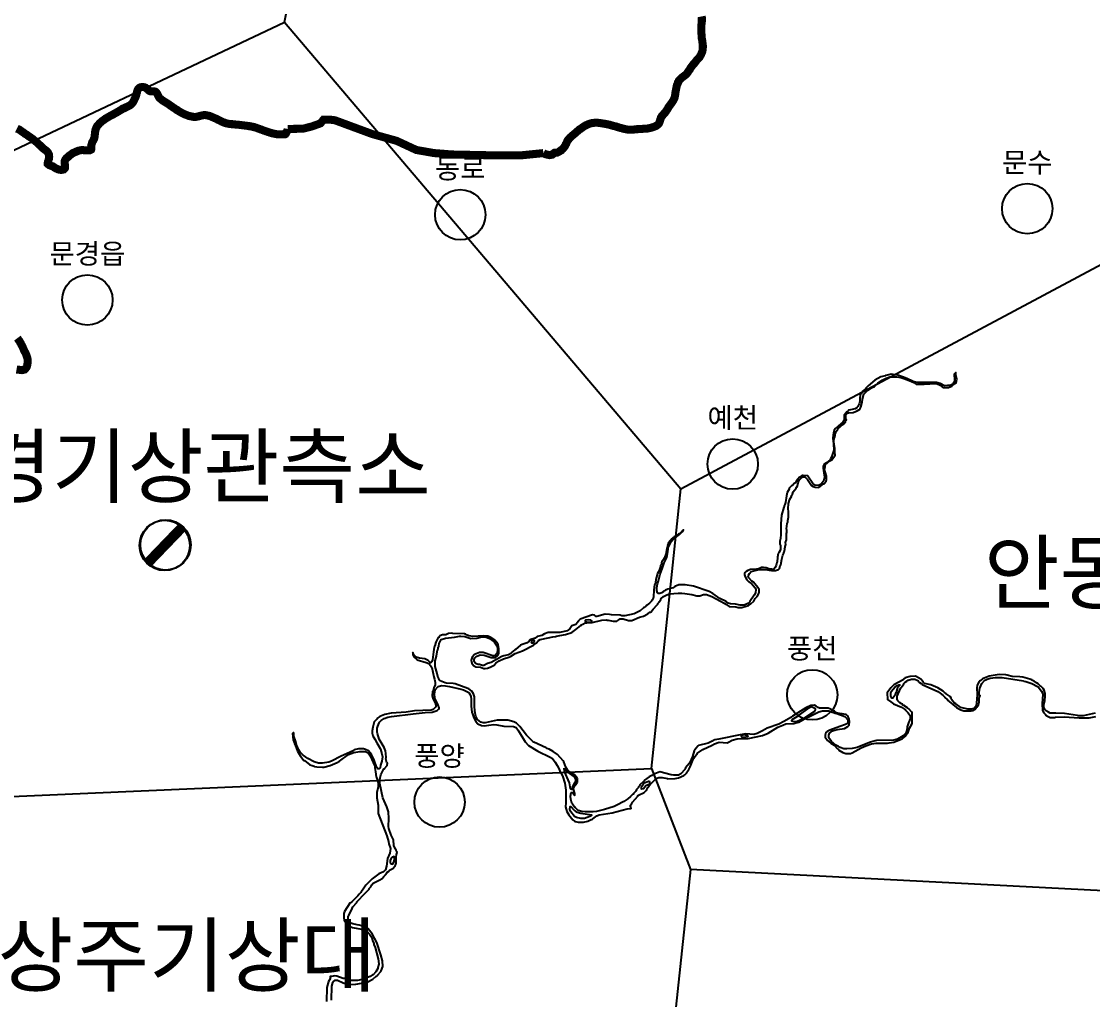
# Model space of a CAD drawing. Header units: millimetres. Extents: x -19392 to 580976, y -49129 to 736091.
# Drawn here: x 295322 to 348529, y 325689 to 374284 of the extents above; entities that cross this region are included whole.
import ezdxf
from ezdxf.enums import TextEntityAlignment as Align

# ---------------------------------------------------------------- set-up
doc = ezdxf.new("R2010")
doc.units = ezdxf.units.MM
for name, color, linetype in [('2411', 7, 'Continuous'), ('AWS', 4, 'Continuous'), ('AWS명', 2, 'Continuous'), ('EL', 2, 'Continuous'), ('MAIN-RIVER', 5, 'Continuous'), ('Point', 1, 'Continuous'), ('관측소명', 3, 'Continuous'), ('기상청', 1, 'Continuous'), ('티센', 6, 'Continuous')]:
    doc.layers.add(name, color=color, linetype=linetype)
doc.styles.get("Standard").update_dxf_attribs({"font": ''})
doc.styles.get('Standard').set_extended_font_data('Gulim')

# ---------------------------------------------------------------- blocks, each defined once
blk = doc.blocks.new('관측소(기상청)')
at = {"layer": '기상청', "const_width": 500}
blk.add_lwpolyline([(821, 874), (-914, -926)], dxfattribs=at)
at = {"layer": '기상청'}
blk.add_circle((-46, -26), 1250, dxfattribs=at)

msp = doc.modelspace()

# ---------------------------------------------------------------- linework, layer by layer
at = {"layer": '2411', "const_width": 400}
for points in [[(329110, 374530), (329120, 374480), (329120, 374430), (329120, 374380), (329120, 374330), (329120, 374280), (329110, 374230), (329110, 374180), (329100, 374130), (329100, 374080), (329100, 374060), (329100, 374010), (329100, 373960), (329100, 373910), (329100, 373860), (329100, 373810), (329100, 373760), (329100, 373710), (329100, 373660), (329110, 373610), (329110, 373560), (329110, 373510), (329110, 373460), (329120, 373430), (329130, 373390), (329140, 373340), (329140, 373290), (329140, 373290), (329150, 373240), (329160, 373190), (329160, 373140), (329170, 373090), (329170, 373040), (329170, 372990), (329160, 372930), (329160, 372880), (329150, 372830), (329140, 372780), (329120, 372740), (329100, 372690), (329080, 372640), (329060, 372600), (329030, 372550), (329010, 372510), (328970, 372470), (328940, 372440), (328910, 372400), (328870, 372360), (328860, 372350), (328830, 372310), (328800, 372270), (328770, 372230), (328740, 372190), (328700, 372160), (328670, 372120), (328640, 372080), (328610, 372040), (328580, 372000), (328550, 371960), (328530, 371910), (328500, 371870), (328470, 371830), (328440, 371790), (328420, 371750), (328420, 371750), (328390, 371710), (328360, 371670), (328340, 371650), (328300, 371620), (328260, 371590), (328220, 371560), (328180, 371530), (328140, 371500), (328100, 371460), (328060, 371430), (328030, 371400), (328000, 371360), (327980, 371340), (327960, 371290), (327930, 371250), (327920, 371200), (327900, 371160), (327880, 371110), (327870, 371060), (327860, 371010), (327850, 370960), (327840, 370910), (327830, 370860), (327820, 370810), (327810, 370760), (327810, 370710), (327800, 370660), (327790, 370610), (327780, 370560), (327770, 370520), (327760, 370470), (327740, 370430), (327720, 370390), (327700, 370350), (327670, 370310), (327640, 370260), (327640, 370260), (327610, 370220), (327580, 370180), (327550, 370140), (327520, 370100), (327490, 370060), (327460, 370020), (327440, 369970), (327410, 369930), (327390, 369890), (327360, 369850), (327330, 369800), (327300, 369760), (327270, 369730), (327230, 369690), (327200, 369650), (327170, 369610), (327130, 369580), (327120, 369550), (327090, 369510), (327080, 369470), (327060, 369420), (327050, 369370), (327030, 369320), (327020, 369280), (327000, 369230), (326970, 369190), (326960, 369180), (326930, 369150), (326890, 369120), (326850, 369090), (326800, 369070), (326750, 369050), (326700, 369030), (326650, 369020), (326600, 369000), (326550, 368990), (326550, 368990), (326500, 368980), (326460, 368970), (326410, 368960), (326360, 368960), (326310, 368950), (326260, 368950), (326200, 368950), (326150, 368940), (326100, 368940), (326050, 368940), (326000, 368940), (325990, 368940), (325940, 368930), (325890, 368930), (325840, 368920), (325790, 368920), (325740, 368910), (325690, 368910), (325640, 368910), (325590, 368910), (325540, 368910), (325490, 368910), (325440, 368910), (325430, 368910), (325380, 368920), (325330, 368930), (325280, 368940), (325240, 368950), (325190, 368960), (325140, 368980), (325090, 368990), (325040, 369000), (324990, 369020), (324940, 369030), (324900, 369050), (324880, 369050), (324880, 369050), (324830, 369070), (324780, 369080), (324730, 369090), (324680, 369110), (324630, 369120), (324590, 369130), (324540, 369150), (324490, 369160), (324440, 369170), (324390, 369180), (324340, 369190), (324290, 369200), (324240, 369210), (324210, 369210), (324160, 369220), (324100, 369230), (324050, 369240), (324000, 369240), (323950, 369250), (323900, 369250), (323850, 369250), (323800, 369250), (323750, 369240), (323700, 369240), (323650, 369230), (323610, 369220), (323580, 369210), (323540, 369200), (323490, 369180), (323440, 369160), (323400, 369140), (323350, 369120), (323310, 369090), (323270, 369070), (323220, 369040), (323180, 369010), (323180, 369010), (323140, 368980), (323100, 368950), (323060, 368930), (323020, 368900), (322980, 368860), (322940, 368830), (322910, 368800), (322870, 368770), (322830, 368730), (322790, 368700), (322760, 368670), (322720, 368640), (322680, 368610), (322650, 368580), (322610, 368540), (322570, 368510), (322540, 368470), (322510, 368430), (322470, 368390), (322450, 368360), (322430, 368320), (322410, 368270), (322390, 368220), (322360, 368180), (322340, 368130), (322320, 368090), (322290, 368050), (322260, 368010), (322240, 367990), (322210, 367950), (322170, 367920), (322130, 367890), (322090, 367860), (322090, 367850), (321940, 367770), (321940, 367770), (321920, 367770), (321870, 367770), (321820, 367770), (321800, 367760), (321760, 367730), (321720, 367690), (321680, 367660), (321660, 367660), (321610, 367650), (321560, 367640), (321510, 367650), (321460, 367660), (321410, 367670), (321360, 367690), (321320, 367700), (321270, 367730), (321248, 367741)], [(308548, 368942), (308540, 368900), (308530, 368850), (308500, 368810), (308500, 368790), (308500, 368790), (308470, 368730), (308440, 368690), (308400, 368670), (308360, 368670), (308310, 368670), (308260, 368670), (308210, 368670), (308160, 368670), (308110, 368680), (308060, 368680), (308010, 368680), (307960, 368690), (307950, 368690), (307900, 368700), (307860, 368710), (307810, 368720), (307760, 368730), (307710, 368750), (307660, 368760), (307610, 368780), (307570, 368790), (307520, 368810), (307480, 368820), (307430, 368840), (307390, 368850), (307340, 368870), (307290, 368890), (307250, 368910), (307200, 368920), (307150, 368940), (307100, 368960), (307060, 368970), (307010, 368990), (306960, 369010), (306910, 369020), (306870, 369030), (306870, 369030), (306860, 369040), (306810, 369050), (306760, 369060), (306710, 369070), (306660, 369080), (306620, 369080), (306570, 369090), (306520, 369100), (306470, 369110), (306420, 369110), (306370, 369120), (306320, 369120), (306270, 369130), (306220, 369140), (306170, 369140), (306120, 369150), (306070, 369150), (306060, 369150), (306010, 369160), (305960, 369160), (305910, 369170), (305860, 369170), (305810, 369180), (305760, 369180), (305710, 369190), (305660, 369190), (305610, 369200), (305560, 369210), (305510, 369220), (305460, 369230), (305420, 369250), (305400, 369250), (305350, 369270), (305310, 369290), (305260, 369310), (305220, 369340), (305220, 369340), (305170, 369360), (305130, 369380), (305080, 369400), (305040, 369430), (304990, 369450), (304940, 369470), (304900, 369490), (304850, 369510), (304800, 369530), (304760, 369550), (304710, 369570), (304660, 369590), (304610, 369600), (304560, 369610), (304520, 369620), (304470, 369630), (304420, 369630), (304380, 369630), (304330, 369620), (304280, 369610), (304230, 369600), (304190, 369590), (304140, 369570), (304090, 369560), (304040, 369550), (303990, 369540), (303940, 369540), (303920, 369540), (303880, 369540), (303830, 369550), (303780, 369560), (303730, 369570), (303680, 369580), (303630, 369590), (303580, 369610), (303530, 369630), (303530, 369630), (303490, 369650), (303440, 369660), (303400, 369680), (303350, 369710), (303310, 369730), (303260, 369750), (303220, 369780), (303180, 369800), (303130, 369830), (303090, 369860), (303050, 369890), (303030, 369890), (302990, 369920), (302950, 369950), (302910, 369980), (302870, 370000), (302830, 370030), (302790, 370060), (302740, 370090), (302700, 370120), (302660, 370150), (302620, 370180), (302600, 370190), (302560, 370220), (302520, 370240), (302470, 370270), (302430, 370290), (302390, 370320), (302340, 370350), (302300, 370380), (302260, 370410), (302230, 370440), (302190, 370470), (302160, 370510), (302140, 370540), (302120, 370590), (302120, 370590), (302100, 370630), (302070, 370680), (302050, 370720), (302020, 370760), (301980, 370790), (301960, 370800), (301910, 370810), (301860, 370810), (301810, 370810), (301750, 370810), (301700, 370820), (301680, 370830), (301640, 370860), (301610, 370900), (301570, 370930), (301530, 370960), (301490, 370990), (301440, 371010), (301380, 371020), (301330, 371020), (301280, 371020), (301230, 371010), (301190, 370990), (301160, 370970), (301130, 370940), (301110, 370900), (301090, 370860), (301070, 370810), (301060, 370750), (301040, 370700), (301030, 370640), (301010, 370590), (301000, 370570), (300990, 370520), (300970, 370480), (300940, 370430), (300940, 370430), (300920, 370380), (300900, 370340), (300880, 370290), (300850, 370250), (300820, 370210), (300790, 370180), (300760, 370150), (300720, 370120), (300680, 370100), (300630, 370070), (300590, 370050), (300540, 370030), (300490, 370010), (300450, 369990), (300400, 369970), (300400, 369960), (300350, 369940), (300310, 369910), (300270, 369890), (300220, 369860), (300180, 369840), (300140, 369810), (300090, 369790), (300050, 369760), (300010, 369740), (299960, 369710), (299920, 369690), (299880, 369660), (299830, 369640), (299790, 369620), (299740, 369590), (299700, 369570), (299650, 369540), (299610, 369520), (299570, 369490), (299520, 369470), (299520, 369470), (299480, 369440), (299440, 369410), (299400, 369380), (299360, 369350), (299330, 369330), (299290, 369300), (299250, 369260), (299210, 369230), (299180, 369190), (299140, 369150), (299110, 369120), (299080, 369080), (299060, 369030), (299050, 369020), (299030, 368970), (299010, 368920), (299000, 368880), (298990, 368830), (298980, 368780), (298980, 368730), (298970, 368680), (298960, 368630), (298960, 368570), (298950, 368520), (298940, 368470), (298920, 368440), (298900, 368390), (298880, 368350), (298850, 368300), (298830, 368260), (298820, 368210), (298800, 368160), (298790, 368120), (298800, 368060), (298800, 368000), (298800, 367950), (298800, 367950), (298790, 367920), (298760, 367900), (298720, 367880), (298660, 367880), (298600, 367880), (298550, 367880), (298500, 367880), (298450, 367880), (298400, 367890), (298350, 367890), (298300, 367890), (298250, 367880), (298200, 367870), (298150, 367860), (298100, 367840), (298060, 367820), (298050, 367820), (298010, 367800), (297960, 367780), (297920, 367760), (297870, 367740), (297830, 367710), (297790, 367680), (297750, 367650), (297710, 367620), (297670, 367580), (297660, 367580), (297620, 367540), (297580, 367510), (297540, 367470), (297510, 367430), (297490, 367390), (297470, 367340), (297470, 367330), (297470, 367280), (297470, 367230), (297470, 367230), (297480, 367180), (297490, 367130), (297490, 367120), (297490, 367060), (297490, 367010), (297470, 366970), (297460, 366960), (297430, 366930), (297380, 366920), (297320, 366910), (297260, 366910), (297210, 366920), (297200, 366920), (297150, 366930), (297110, 366950), (297060, 366970), (297020, 366990), (296970, 367020), (296930, 367050), (296890, 367080), (296850, 367090), (296790, 367110), (296740, 367130), (296700, 367150), (296660, 367180), (296630, 367210), (296630, 367220), (296630, 367260), (296640, 367310), (296660, 367360), (296670, 367410), (296690, 367460), (296690, 367500), (296700, 367560), (296690, 367610), (296690, 367660), (296690, 367660), (296670, 367700), (296660, 367730), (296640, 367770), (296610, 367800), (296580, 367840), (296540, 367870), (296490, 367910), (296450, 367940), (296410, 367970), (296370, 368000), (296340, 368040), (296300, 368070), (296270, 368110), (296230, 368140), (296190, 368180), (296160, 368210), (296120, 368240), (296080, 368280), (296040, 368310), (296010, 368340), (295970, 368370), (295930, 368400), (295890, 368440), (295870, 368450), (295830, 368480), (295790, 368510), (295750, 368540), (295710, 368560), (295670, 368590), (295630, 368620), (295590, 368650), (295550, 368670), (295500, 368700), (295480, 368720), (295440, 368750), (295400, 368780), (295400, 368780), (295350, 368810), (295310, 368840), (295270, 368870), (295230, 368900), (295190, 368920), (295140, 368940), (295100, 368960)], [(308548, 368942), (309310, 368953), (309764, 369071), (310177, 369219), (310331, 369407), (310631, 369407), (310897, 369372), (312749, 368688), (313958, 368352), (314938, 367897), (315811, 367744), (316713, 367673), (318678, 367632), (320152, 367632), (321248, 367741)], [(295120, 358550), (295150, 358510), (295180, 358460), (295180, 358460), (295210, 358420), (295230, 358400), (295250, 358350), (295280, 358310), (295300, 358270), (295320, 358220), (295350, 358180), (295370, 358130), (295390, 358090), (295410, 358040), (295430, 357990), (295440, 357980), (295460, 357930), (295480, 357890), (295510, 357840), (295530, 357800), (295550, 357750), (295570, 357710), (295580, 357680), (295590, 357630), (295610, 357590), (295620, 357540), (295630, 357490), (295630, 357440), (295630, 357430), (295630, 357380), (295630, 357320), (295620, 357270), (295610, 357210), (295600, 357160), (295580, 357110), (295550, 357070), (295520, 357030), (295490, 357000), (295480, 357000), (295440, 356980), (295440, 356980), (295400, 356970), (295350, 356960), (295300, 356970), (295250, 356970), (295190, 356980), (295140, 356980), (295080, 356990)]]:
    msp.add_lwpolyline(points, dxfattribs=at)
at = {"layer": 'AWS'}
for centre in [(345286, 364982), (317120, 364680), (298599, 360444), (330654, 352294), (334602, 340829), (316090, 335499)]:
    msp.add_circle(centre, 1250, dxfattribs=at)
at = {"layer": 'MAIN-RIVER', "color": 5}
for points in [[(348660, 339920), (348060, 339780), (347810, 339780), (347800, 339790), (347780, 339800), (347140, 339900), (346700, 339910), (346430, 339910), (346340, 339960), (346230, 340030), (346180, 340080), (346110, 340200), (346110, 340200), (346100, 340340), (346150, 340530), (346180, 340770), (346180, 340890), (346130, 341060), (346070, 341150), (345960, 341260), (345910, 341300), (345830, 341370), (345750, 341420), (345630, 341500), (345510, 341550), (345510, 341570), (345410, 341600), (345060, 341700), (344910, 341730), (344540, 341740), (344290, 341810), (344220, 341820), (344200, 341830), (343890, 341840), (343390, 341760), (343060, 341620), (342940, 341530), (342940, 341520), (342920, 341510), (342880, 341470), (342800, 341300), (342780, 341200), (342790, 340830), (342770, 340410), (342770, 340410), (342750, 340320), (342700, 340220), (342660, 340170), (342580, 340130), (342510, 340110), (342330, 340110), (341990, 340200), (341730, 340380), (341660, 340430), (341520, 340600), (341500, 340670), (341460, 340740), (341250, 340880), (341220, 340900), (341220, 340910), (341170, 340950), (341100, 341010), (340850, 341180), (340490, 341320), (340180, 341400), (340120, 341450), (340110, 341480), (339990, 341610), (339890, 341680), (339730, 341750), (339460, 341740), (339220, 341680), (339160, 341620), (339160, 341610), (339120, 341570), (338660, 341330), (338660, 341330), (338510, 341170), (338320, 340920), (338320, 340830), (338340, 340690), (338350, 340590), (338510, 340480), (338640, 340380), (339030, 340210), (339230, 340090), (339220, 340080), (339360, 339950), (339460, 339800), (339470, 339630), (339380, 339440), (339320, 339240), (339310, 339070), (339250, 338930), (339120, 338790), (338840, 338630), (338650, 338580), (337800, 338560), (337730, 338540), (337490, 338480), (336950, 338270), (336840, 338220), (336590, 338160), (336330, 338140), (336170, 338150), (335990, 338210), (335950, 338230), (335900, 338260), (335900, 338260), (335780, 338320), (335560, 338510), (335430, 338700), (335420, 338830), (335460, 338920), (335610, 339040), (335850, 339100), (336200, 339150), (336370, 339250), (336440, 339330), (336450, 339480), (336430, 339640), (336390, 339730), (336350, 339780), (336300, 339840), (336250, 339860), (336090, 339880), (335960, 339900), (335880, 339910), (335810, 339930), (335710, 340010), (335470, 340140), (335390, 340160), (334990, 340160), (334970, 340160), (334900, 340200), (334800, 340260), (334710, 340310), (334570, 340300), (334540, 340300), (334290, 340190), (334290, 340190), (333630, 339770), (333570, 339720), (333200, 339510), (332940, 339370), (332370, 339180), (332140, 339040), (331860, 338910), (331710, 338860), (331300, 338890), (331030, 338840), (329970, 338630), (329760, 338600), (329690, 338560), (329640, 338520), (329440, 338420), (328960, 338310), (328940, 338290), (328820, 338170), (328790, 338110), (328740, 338040), (328660, 337760), (328500, 337440), (328310, 337200), (328310, 337170), (328270, 337130), (328270, 337120), (328080, 336910), (327960, 336840), (327720, 336840), (327600, 336850), (327040, 337000), (327040, 337000), (326710, 336870), (326630, 336820), (326500, 336750), (326280, 336590), (326250, 336560), (326240, 336540), (326220, 336530), (326220, 336520), (326200, 336510), (326040, 336350), (326040, 336330), (325970, 336250), (325970, 336230), (325870, 336120), (325840, 336050), (325720, 335930), (325720, 335900), (325710, 335900), (325710, 335890), (325700, 335890), (325580, 335780), (325450, 335670), (325250, 335530), (324900, 335340), (324760, 335280), (324290, 335140), (323880, 335040), (323720, 335020), (323330, 335010), (323160, 335030), (322980, 335090), (322980, 335090), (322890, 335160), (322840, 335210), (322820, 335240), (322800, 335250), (322660, 335440), (322610, 335640), (322600, 335800), (322630, 335970), (322700, 335970), (322790, 335850), (322810, 335850), (322810, 335930), (322760, 336100), (322750, 336190), (322810, 336310), (322860, 336360), (322860, 336370), (322900, 336420), (322940, 336500), (322950, 336650), (322900, 336740), (322800, 336850), (322560, 336990), (322450, 337110), (322370, 337240), (322260, 337500), (322240, 337550), (321950, 337860), (321730, 338010), (321530, 338130), (321420, 338170), (321420, 338170), (321380, 338190), (320780, 338470), (320720, 338510), (320410, 338830), (320080, 339250), (319910, 339420), (319780, 339490), (319480, 339570), (318960, 339570), (318360, 339430), (318250, 339430), (318140, 339470), (317970, 339610), (317890, 339750), (317840, 340020), (317830, 340280), (317820, 340730), (317780, 340880), (317700, 341010), (317550, 341130), (317500, 341150), (316870, 341370), (316760, 341400), (316430, 341410), (316370, 341430), (316130, 341520), (316090, 341550), (316060, 341620), (316030, 341680), (315970, 341890), (315880, 342230), (315880, 342230), (315870, 342520), (315940, 342750), (315990, 343060), (316020, 343120), (316030, 343140), (316020, 343200), (316050, 343250), (316070, 343380), (316150, 343540), (316170, 343570), (316380, 343640), (316840, 343690), (317090, 343750), (317150, 343750), (317350, 343720), (317650, 343630), (317950, 343640), (318120, 343690), (318290, 343710), (318370, 343710), (318580, 343620), (318810, 343460), (318930, 343270), (318950, 343220), (318970, 343160), (318970, 342990), (318940, 342890), (318850, 342780), (318810, 342760), (318730, 342760), (318260, 342940), (318260, 342940), (318080, 342930), (317820, 342840), (317710, 342700), (317660, 342550), (317690, 342400), (317780, 342280), (317900, 342220), (318120, 342210), (318290, 342140), (318360, 342140), (318470, 342160), (318610, 342200), (318800, 342300), (318880, 342400), (319050, 342520), (319270, 342610), (319540, 342700), (319620, 342740), (319850, 342890), (320210, 343010), (320750, 343290), (320890, 343400), (321010, 343520), (321090, 343570), (321180, 343600), (321720, 343710), (321880, 343720), (321880, 343740), (322350, 343830), (322660, 343920), (322860, 344070), (322860, 344070), (323110, 344280), (323120, 344280), (323130, 344310), (323210, 344340), (323320, 344400), (323400, 344410), (323560, 344420), (323670, 344430), (324150, 344530), (324360, 344550), (324410, 344530), (324460, 344530), (324720, 344490), (324890, 344490), (324990, 344550), (325060, 344610), (325220, 344610), (325480, 344520), (325650, 344520), (326030, 344680), (326220, 344740), (326440, 344850), (326530, 344930), (326580, 344940), (326710, 345080), (326710, 345090), (326902, 345308), (326930, 345340), (326930, 345370), (327000, 345440), (327010, 345470), (327090, 345560), (327090, 345560), (327090, 345590), (327220, 345710), (327380, 345800), (327510, 345840), (327950, 345880), (328120, 345880), (328280, 345870), (328630, 345810), (328870, 345740), (329020, 345750), (329210, 345810), (329350, 345810), (329610, 345720), (330050, 345490), (330230, 345380), (330310, 345340), (330470, 345210), (330810, 345200), (330930, 345160), (331100, 345160), (331320, 345230), (331440, 345270), (331560, 345350), (331700, 345490), (331770, 345620), (331870, 345720), (331950, 345860), (331970, 345950), (331960, 346060), (331900, 346160), (331680, 346430), (331680, 346430), (331600, 346470), (331430, 346650), (331430, 346690), (331420, 346710), (331440, 346770), (331490, 346850), (331570, 346950), (331700, 346990), (331840, 347020), (331960, 347050), (332130, 347060), (332300, 347050), (332470, 347020), (332580, 347000), (332780, 347010), (332930, 347060), (332970, 347100), (333000, 347160), (333000, 347180), (333040, 347280), (333100, 347570), (333150, 347760), (333190, 347860), (333200, 347910), (333210, 347920), (333240, 348070), (333230, 348080), (333260, 348150), (333260, 348200), (333290, 348300), (333280, 348400), (333280, 348400), (333320, 348530), (333330, 348790), (333330, 348840), (333350, 348890), (333340, 348890), (333340, 349010), (333330, 349070), (333360, 349340), (333390, 349410), (333390, 349490), (333430, 349650), (333420, 349920), (333400, 350080), (333420, 350320), (333430, 350330), (333430, 350340), (333490, 350550), (333570, 350690), (333570, 350730), (333620, 350790), (333660, 350910), (333810, 351090), (333830, 351150), (333850, 351160), (333870, 351210), (333900, 351360), (333960, 351490), (334110, 351650), (334140, 351660), (334260, 351650), (334370, 351530), (334370, 351530), (334530, 351280), (334570, 351230), (334650, 351180), (334750, 351150), (334930, 351130), (335170, 351310), (335210, 351330), (335210, 351350), (335290, 351450), (335290, 351460), (335310, 351500), (335320, 351690), (335220, 352030), (335250, 352170), (335260, 352270), (335360, 352350), (335480, 352450), (335570, 352510), (335680, 352640), (335740, 352740), (335720, 352890), (335720, 353070), (335670, 353400), (335690, 353600), (335720, 353650), (335750, 353720), (335750, 353780), (335780, 353860), (335790, 353910), (335870, 354020), (335870, 354050), (335870, 354050), (336140, 354270), (336170, 354270), (336170, 354290), (336210, 354330), (336220, 354350), (336260, 354380), (336280, 354480), (336300, 354490), (336280, 354510), (336280, 354730), (336310, 354800), (336400, 354840), (336640, 354860), (336840, 354930), (336910, 354990), (336930, 354990), (336980, 355050), (336980, 355060), (337020, 355120), (337090, 355370), (337100, 355510), (337170, 355770), (337370, 355970), (337540, 356080), (337700, 356150), (337830, 356280), (337850, 356290), (337860, 356310), (338080, 356460), (338270, 356560), (338460, 356620), (338460, 356620), (338800, 356620), (339010, 356590), (339110, 356560), (339290, 356490), (339540, 356400), (339650, 356350), (339770, 356270), (340170, 356270), (340740, 356290), (340810, 356280), (340960, 356210), (341060, 356130), (341130, 356100), (341370, 356100), (341540, 356170), (341690, 356300), (341750, 356330), (341780, 356510), (341730, 356720), (341730, 356840), (341680, 356790), (341650, 356760), (341650, 356700), (341670, 356550), (341670, 356400), (341610, 356290), (341550, 356250), (341450, 356200), (341330, 356190), (341170, 356180), (340960, 356300), (340960, 356300), (340770, 356350), (339840, 356350), (339830, 356350), (339740, 356360), (339620, 356400), (339310, 356540), (339080, 356630), (338800, 356720), (338640, 356730), (338600, 356740), (338520, 356760), (338410, 356720), (338250, 356690), (338250, 356680), (338010, 356620), (337720, 356460), (337390, 356180), (337290, 356080), (337290, 356070), (337260, 356060), (337260, 356050), (337110, 355910), (337060, 355840), (336990, 355720), (336960, 355560), (336960, 355410), (336930, 355280), (336920, 355240), (336890, 355200), (336870, 355150), (336820, 355100), (336820, 355100), (336820, 355080), (336730, 355040), (336500, 354990), (336410, 354970), (336410, 354950), (336320, 354890), (336270, 354830), (336190, 354730), (336190, 354470), (336120, 354380), (335910, 354190), (335760, 354060), (335690, 353970), (335660, 353850), (335640, 353750), (335620, 353580), (335660, 353300), (335670, 352990), (335560, 352630), (335510, 352550), (335490, 352510), (335310, 352350), (335190, 352280), (335140, 352180), (335140, 352070), (335160, 351980), (335200, 351750), (335210, 351640), (335160, 351450), (335140, 351420), (335040, 351300), (335040, 351300), (334910, 351230), (334750, 351240), (334640, 351330), (334390, 351690), (334380, 351710), (334150, 351730), (334120, 351730), (334050, 351700), (333990, 351640), (333960, 351630), (333910, 351560), (333890, 351560), (333890, 351540), (333830, 351460), (333750, 351350), (333730, 351340), (333620, 351230), (333590, 351230), (333450, 351090), (333450, 351040), (333360, 350880), (333320, 350720), (333270, 350390), (333260, 350340), (333250, 350280), (333210, 350210), (333210, 350180), (333190, 350150), (333070, 349760), (333040, 349330), (333050, 348990), (333050, 348990), (333050, 348800), (333030, 348600), (333000, 348460), (333000, 348320), (333030, 348240), (333020, 348070), (333010, 348020), (333010, 348000), (332960, 347910), (332940, 347910), (332940, 347880), (332920, 347870), (332910, 347850), (332880, 347670), (332860, 347420), (332850, 347410), (332810, 347270), (332760, 347150), (332700, 347080), (332670, 347060), (332590, 347070), (332450, 347090), (332320, 347140), (332180, 347150), (332090, 347150), (331980, 347110), (331830, 347070), (331530, 347050), (331400, 347000), (331320, 346950), (331280, 346910), (331280, 346910), (331240, 346860), (331240, 346790), (331270, 346690), (331350, 346540), (331360, 346540), (331460, 346440), (331570, 346360), (331590, 346360), (331770, 346140), (331800, 346060), (331780, 345890), (331720, 345780), (331510, 345470), (331490, 345440), (331400, 345370), (331230, 345290), (331020, 345280), (330790, 345340), (330540, 345350), (330420, 345390), (330330, 345470), (330010, 345610), (329670, 345870), (329490, 345970), (328700, 346230), (328300, 346300), (327980, 346290), (327780, 346210), (327700, 346150), (327430, 346080), (327310, 346030), (327310, 346030), (327260, 345990), (327240, 345980), (327230, 345970), (327200, 345940), (327180, 345940), (327170, 345910), (327130, 345890), (327030, 345870), (326950, 345860), (326920, 345900), (326880, 346020), (326890, 346160), (326920, 346340), (326960, 346490), (327050, 346820), (327060, 346870), (327070, 346880), (327080, 346900), (327160, 347130), (327250, 347380), (327360, 347620), (327400, 347730), (327420, 347840), (327450, 348070), (327470, 348190), (327490, 348250), (327620, 348470), (327710, 348580), (327840, 348690), (327880, 348700), (328010, 348800), (328010, 348800), (328090, 348870), (328100, 348870), (328170, 348950), (328210, 349020), (328200, 349010), (328080, 348880), (328050, 348860), (328000, 348830), (327960, 348810), (327910, 348780), (327870, 348760), (327830, 348730), (327790, 348700), (327750, 348670), (327740, 348670), (327700, 348640), (327660, 348610), (327620, 348580), (327590, 348540), (327550, 348500), (327520, 348470), (327500, 348430), (327480, 348390), (327450, 348340), (327440, 348300), (327420, 348250), (327410, 348200), (327390, 348150), (327380, 348100), (327380, 348060), (327370, 348010), (327370, 348010), (327360, 347960), (327350, 347910), (327350, 347860), (327330, 347820), (327280, 347680), (327260, 347640), (327210, 347550), (327130, 347440), (327110, 347410), (327110, 347300), (327070, 347230), (327070, 347200), (327050, 347150), (327020, 347060), (326980, 346980), (326970, 346940), (326920, 346850), (326840, 346560), (326830, 346480), (326810, 346460), (326810, 346400), (326780, 346320), (326770, 346300), (326740, 346040), (326720, 345680), (326710, 345650), (326710, 345630), (326690, 345600), (326660, 345530), (326618, 345485), (326520, 345380), (326380, 345280), (326380, 345280), (326380, 345260), (326360, 345260), (326360, 345250), (326330, 345230), (326250, 345160), (326220, 345150), (326060, 345010), (325760, 344860), (325300, 344760), (325140, 344760), (325060, 344780), (324640, 344800), (324540, 344820), (324320, 344830), (323900, 344720), (323870, 344720), (323780, 344790), (323690, 344800), (323080, 344590), (323000, 344510), (322990, 344490), (322970, 344480), (322950, 344420), (322860, 344320), (322720, 344280), (322670, 344260), (322560, 344110), (322490, 344050), (322430, 344010), (322070, 343930), (321480, 343920), (321480, 343920), (321300, 343860), (321170, 343770), (320940, 343720), (320840, 343650), (320620, 343580), (320550, 343520), (320540, 343490), (320440, 343420), (320190, 343330), (320120, 343300), (319860, 343080), (319840, 343080), (319730, 342980), (319690, 342950), (319690, 342940), (319640, 342890), (319510, 342820), (319290, 342770), (319190, 342730), (318650, 342430), (318480, 342380), (318290, 342290), (318220, 342290), (318070, 342340), (318010, 342340), (317880, 342390), (317810, 342480), (317810, 342590), (317840, 342670), (317910, 342740), (318110, 342810), (318110, 342810), (318310, 342800), (318660, 342680), (318870, 342680), (318890, 342700), (318990, 342790), (319030, 342890), (319040, 342930), (319040, 343120), (319000, 343330), (318980, 343370), (318830, 343550), (318610, 343700), (318490, 343750), (318280, 343760), (317740, 343720), (317540, 343760), (317430, 343810), (317380, 343850), (317330, 343860), (316750, 343880), (316670, 343890), (316540, 343880), (316410, 343810), (316230, 343810), (316100, 343760), (316070, 343720), (316050, 343680), (316020, 343670), (315930, 343480), (315900, 343450), (315850, 343270), (315850, 343270), (315860, 343260), (315850, 343240), (315830, 343190), (315790, 342960), (315740, 342560), (315710, 342490), (315680, 342440), (315660, 342430), (315640, 342420), (315530, 342540), (315420, 342590), (315360, 342610), (315090, 342650), (314930, 342700), (314820, 342810), (314810, 342840), (314760, 342930), (314760, 342820), (314820, 342710), (314940, 342600), (314980, 342570), (315430, 342430), (315560, 342380), (315640, 342280), (315700, 342190), (315810, 341730), (315840, 341610), (315850, 341530), (315880, 341450), (315880, 341330), (315800, 341170), (315800, 341170), (315770, 341020), (315740, 340990), (315720, 340790), (315760, 340640), (315890, 340400), (315900, 340250), (315890, 340220), (315780, 340100), (315670, 340070), (314850, 340040), (314430, 339970), (313680, 339920), (313370, 339860), (313120, 339760), (313030, 339690), (313030, 339670), (312990, 339650), (312980, 339620), (312970, 339620), (312850, 339480), (312780, 339230), (312750, 339040), (312750, 338920), (312780, 338790), (312870, 338630), (312980, 338450), (313140, 338170), (313150, 338130), (313230, 337900), (313250, 337750), (313220, 337540), (313220, 337540), (313160, 337340), (313140, 337210), (313100, 337170), (313090, 337160), (313020, 337160), (312970, 337220), (312880, 337480), (312830, 337640), (312710, 337870), (312560, 338040), (312420, 338110), (312310, 338150), (312070, 338140), (311850, 338100), (311840, 338080), (311830, 338070), (311650, 337980), (311210, 337780), (310730, 337530), (310590, 337480), (310280, 337430), (310080, 337440), (309920, 337480), (309910, 337490), (309870, 337500), (309550, 337660), (309310, 337830), (309170, 337980), (309060, 338160), (309050, 338190), (308980, 338350), (308980, 338350), (308950, 338500), (308860, 338770), (308850, 338910), (308830, 338960), (308780, 338900), (308820, 338600), (308890, 338430), (308890, 338390), (308910, 338360), (308920, 338330), (308940, 338300), (309040, 338030), (309180, 337780), (309350, 337570), (309380, 337560), (309640, 337350), (309760, 337320), (309760, 337310), (309860, 337280), (309880, 337270), (309990, 337250), (310270, 337230), (310350, 337240), (310660, 337320), (311000, 337470), (311120, 337540), (311570, 337870), (311840, 337970), (312130, 338020), (312410, 338010), (312480, 337980), (312480, 337980), (312540, 337940), (312650, 337800), (312880, 337280), (312880, 337220), (312930, 336890), (312950, 336740), (312960, 336720), (313040, 336450), (313040, 336260), (312970, 335980), (312980, 335710), (313050, 335340), (313050, 334940), (313480, 333820), (313560, 333550), (313580, 333420), (313650, 333190), (313620, 332970), (313500, 332690), (313460, 332320), (313400, 332130), (313310, 332040), (313080, 331930), (312740, 331690), (312430, 331380), (312400, 331320), (312290, 331180), (312270, 331120), (312190, 331040), (312180, 331010), (312100, 330930), (312100, 330930), (312040, 330850), (311720, 330530), (311720, 330510), (311640, 330480), (311370, 330070), (311330, 329960), (311330, 329750), (311360, 329630), (311450, 329490), (311570, 329370), (311690, 329300), (311770, 329270), (312220, 329180), (312410, 329120), (312480, 329080), (312620, 328940), (312680, 328840), (312720, 328770), (312760, 328630), (312820, 328470), (312830, 328430), (312890, 328270), (313050, 327720), (313060, 327600), (313070, 327450), (313020, 327280), (313020, 327230), (312920, 327060), (312790, 326920), (312760, 326920), (312640, 326840), (312640, 326840), (312240, 326690), (312010, 326640), (311680, 326640), (311500, 326680), (311380, 326740), (311310, 326740), (310990, 326860), (310890, 326870), (310730, 326840), (310660, 326840), (310660, 326720), (310580, 326590), (310500, 326290), (310470, 325590)], [(310720, 325660), (310740, 326360), (310790, 326540), (310810, 326560), (310810, 326570), (310900, 326650), (311020, 326660), (311310, 326520), (311570, 326440), (311940, 326460), (312490, 326560), (312770, 326700), (312950, 326850), (312970, 326850), (313030, 326910), (313030, 326920), (313170, 327080), (313190, 327120), (313270, 327340), (313260, 327610), (313170, 327920), (312970, 328520), (312750, 328950), (312550, 329210), (312470, 329260), (312220, 329360), (312100, 329390), (312100, 329390), (312000, 329400), (312000, 329410), (311780, 329460), (311690, 329490), (311600, 329570), (311560, 329620), (311550, 329700), (311560, 329840), (311580, 329890), (311700, 330090), (311750, 330220), (311790, 330290), (311980, 330510), (311980, 330540), (312400, 330980), (312410, 331000), (312590, 331180), (312590, 331200), (312670, 331290), (312720, 331390), (312800, 331470), (313120, 331640), (313240, 331710), (313330, 331810), (313340, 331820), (313400, 331890), (313400, 331900), (313470, 331980), (313470, 332000), (313550, 332050), (313600, 332110), (313600, 332110), (313770, 332200), (313890, 332340), (313900, 332370), (313940, 332460), (313940, 332770), (313960, 332900), (313980, 332990), (313960, 333040), (313940, 333120), (313910, 333160), (313820, 333350), (313810, 333630), (313680, 333860), (313570, 334190), (313560, 334280), (313570, 334690), (313560, 335020), (313480, 335260), (313280, 335720), (313130, 336420), (313130, 336620), (313180, 336860), (313330, 337150), (313360, 337160), (313360, 337170), (313490, 337320), (313500, 337430), (313480, 337450), (313430, 337650), (313440, 337720), (313430, 337910), (313430, 337910), (313410, 338040), (313340, 338220), (313100, 338630), (313010, 338910), (313000, 338970), (313000, 339130), (312990, 339180), (313020, 339280), (313100, 339430), (313110, 339470), (313190, 339550), (313340, 339650), (313530, 339720), (313710, 339760), (314780, 339890), (315370, 339950), (315730, 339960), (315980, 340050), (316060, 340130), (316070, 340130), (316070, 340180), (316030, 340310), (315860, 340670), (315840, 340890), (315880, 341070), (316020, 341240), (316190, 341290), (316380, 341280), (316590, 341250), (317170, 341110), (317280, 341080), (317280, 341080), (317540, 340950), (317590, 340870), (317640, 340750), (317670, 340630), (317670, 340270), (317700, 339960), (317720, 339880), (317790, 339680), (317890, 339510), (318000, 339380), (318170, 339310), (318310, 339290), (318430, 339300), (318540, 339320), (318780, 339350), (318930, 339340), (319280, 339280), (319770, 339250), (319890, 339200), (320020, 339040), (320340, 338500), (320510, 338310), (320970, 338030), (321580, 337740), (321700, 337660), (321840, 337490), (321940, 337320), (322040, 337130), (322090, 336990), (322120, 336960), (322200, 336810), (322200, 336810), (322320, 336440), (322370, 336090), (322370, 335590), (322370, 335580), (322360, 335470), (322350, 335260), (322410, 335030), (322520, 334860), (322720, 334620), (322790, 334560), (322840, 334530), (322980, 334500), (323250, 334510), (323450, 334550), (323620, 334630), (323670, 334640), (323700, 334670), (323900, 334820), (324020, 334870), (324670, 334960), (325410, 335160), (325600, 335180), (325610, 335190), (325570, 335290), (325580, 335350), (325640, 335430), (325670, 335500), (325940, 335800), (325940, 335820), (325980, 335850), (326260, 335980), (326260, 335980), (326350, 336070), (326380, 336130), (326410, 336160), (326440, 336220), (326510, 336300), (326510, 336310), (326560, 336360), (326560, 336380), (326800, 336630), (326890, 336690), (326980, 336720), (327150, 336730), (327410, 336670), (327420, 336660), (327790, 336670), (327960, 336700), (328230, 336820), (328270, 336860), (328380, 336960), (328380, 336980), (328480, 337120), (328500, 337180), (328540, 337260), (328670, 337590), (328720, 337690), (328770, 337750), (328770, 337760), (328890, 337900), (328900, 337930), (329170, 338120), (329630, 338330), (329630, 338330), (329750, 338400), (329980, 338480), (330370, 338450), (330440, 338480), (330630, 338570), (330870, 338640), (331420, 338660), (332130, 338810), (332410, 338930), (332890, 339220), (333140, 339330), (333300, 339380), (333690, 339410), (333740, 339420), (333870, 339450), (333940, 339470), (334060, 339540), (334300, 339680), (334440, 339740), (334930, 339980), (335110, 340030), (335420, 340030), (335590, 339970), (335630, 339960), (335750, 339910), (335830, 339900), (335900, 339870), (336010, 339840), (336220, 339760), (336370, 339590), (336370, 339460), (336370, 339460), (336350, 339410), (336260, 339350), (335970, 339260), (335480, 339070), (335340, 339010), (335280, 338960), (335240, 338830), (335250, 338720), (335370, 338560), (335420, 338510), (335530, 338430), (335690, 338330), (335860, 338150), (335910, 338110), (335930, 338080), (336130, 337960), (336280, 337910), (336500, 337920), (336590, 337940), (337030, 338200), (337260, 338300), (337550, 338390), (337780, 338420), (338340, 338430), (338430, 338440), (338650, 338470), (338830, 338540), (339070, 338650), (339260, 338790), (339260, 338820), (339340, 338920), (339340, 338920), (339370, 338980), (339430, 339180), (339550, 339370), (339560, 339420), (339560, 339610), (339570, 339720), (339560, 339940), (339540, 339980), (339410, 340130), (339350, 340160), (339350, 340170), (339330, 340180), (339210, 340270), (339170, 340290), (339180, 340300), (339110, 340320), (339080, 340360), (339010, 340390), (338990, 340390), (338960, 340440), (338950, 340430), (338850, 340530), (338820, 340580), (338830, 340760), (338870, 340880), (339010, 341180), (339080, 341280), (339160, 341370), (339160, 341400), (339220, 341450), (339300, 341510), (339300, 341510), (339370, 341550), (339530, 341600), (339700, 341600), (339850, 341540), (339880, 341480), (339910, 341440), (339930, 341440), (340010, 341390), (340070, 341360), (340070, 341350), (340850, 340990), (340950, 340910), (341100, 340790), (341120, 340780), (341190, 340710), (341190, 340700), (341300, 340600), (341330, 340590), (341330, 340570), (341770, 340200), (341920, 340110), (341990, 340080), (342140, 340040), (342260, 340030), (342500, 340030), (342580, 340050), (342700, 340120), (342770, 340210), (342770, 340220), (342780, 340220), (342860, 340340), (342860, 340340), (342890, 340460), (342900, 340600), (342900, 340660), (342950, 340800), (342900, 340830), (342890, 340940), (342930, 341160), (343030, 341400), (343180, 341550), (343220, 341580), (343290, 341600), (343450, 341650), (343700, 341690), (344030, 341690), (345090, 341520), (345120, 341510), (345210, 341490), (345510, 341390), (345800, 341240), (345820, 341220), (346000, 341010), (346040, 340920), (346050, 340840), (346020, 340400), (346040, 340050), (346100, 339930), (346190, 339850), (346230, 339810), (346240, 339810), (346250, 339790), (346290, 339770), (346290, 339770), (346430, 339700), (346590, 339700), (346640, 339700), (346690, 339720), (347110, 339730), (347860, 339680), (348360, 339680), (348690, 339760)]]:
    msp.add_lwpolyline(points, dxfattribs=at)
at = {"layer": 'MAIN-RIVER'}
for points in [[(323340, 344530), (323320, 344520), (323320, 344510), (323330, 344490), (323370, 344460), (323440, 344440), (323630, 344460), (323660, 344470), (323650, 344500), (323600, 344540), (323480, 344550), (323360, 344540), (323340, 344530), (323340, 344530)], [(320670, 343470), (320680, 343510), (320720, 343540), (320770, 343540), (320790, 343500), (320780, 343430), (320740, 343400), (320680, 343390), (320660, 343410), (320670, 343470), (320670, 343470)], [(338970, 341330), (338840, 341190), (338770, 340940), (338730, 340860), (338710, 340800), (338610, 340660), (338560, 340670), (338500, 340770), (338500, 340910), (338530, 341000), (338730, 341220), (338820, 341290), (338900, 341330), (338970, 341330), (338970, 341330)], [(334570, 340230), (334370, 340130), (333960, 339830), (333920, 339790), (333590, 339580), (333570, 339560), (333580, 339530), (333610, 339530), (333620, 339520), (333820, 339510), (334250, 339710), (334730, 340010), (334770, 340080), (334770, 340130), (334570, 340230), (334570, 340230)], [(331420, 338780), (331350, 338810), (331290, 338830), (331220, 338840), (331160, 338830), (331090, 338810), (331070, 338780), (331090, 338750), (331150, 338730), (331330, 338740), (331410, 338760), (331420, 338770), (331420, 338770)], [(322280, 337180), (322430, 337000), (322770, 336750), (322780, 336750), (322850, 336640), (322840, 336510), (322770, 336430), (322690, 336270), (322670, 336160), (322660, 336130), (322610, 336150), (322600, 336160), (322540, 336450), (322300, 337020), (322280, 337180), (322280, 337180)], [(326310, 336480), (326470, 336540), (326500, 336540), (326520, 336510), (326520, 336430), (326500, 336380), (326450, 336350), (326340, 336300), (326220, 336160), (326130, 336140), (326120, 336220), (326130, 336240), (326150, 336310), (326220, 336410), (326310, 336480), (326310, 336480)], [(323110, 334950), (323640, 334870), (323660, 334850), (323620, 334820), (323550, 334780), (323290, 334680), (323110, 334680), (322890, 334740), (322800, 334790), (322610, 335020), (322570, 335140), (322580, 335280), (322620, 335280), (322750, 335140), (322750, 335130), (322810, 335070), (322860, 335030), (322920, 335000), (323110, 334950), (323110, 334950)], [(313640, 332600), (313640, 332500), (313680, 332440), (313680, 332430), (313750, 332420), (313830, 332550), (313850, 332690), (313840, 332800), (313770, 332770), (313740, 332770), (313680, 332710), (313640, 332600), (313640, 332600)]]:
    msp.add_lwpolyline(points, dxfattribs=at)
at = {"layer": '기상청'}
msp.add_circle((302483, 348278), 1250, dxfattribs=at)
at = {"layer": '티센'}
for points in [[(308391, 374250), (311110, 387575)], [(276022, 358941), (308391, 374250)], [(308391, 374250), (328084, 351062)], [(328084, 351062), (356073, 366017)], [(326620, 337171), (328084, 351062)], [(286122, 335398), (326620, 337171)], [(326620, 337171), (328564, 332159)], [(328564, 332159), (326884, 316448)], [(383379, 329314), (328564, 332159)]]:
    msp.add_lwpolyline(points, dxfattribs=at)

# ---------------------------------------------------------------- block references
at = {"layer": 'Point'}
msp.add_blockref('관측소(기상청)', (302483, 348278), dxfattribs=at)

# ---------------------------------------------------------------- texts
at = {"layer": 'AWS명'}
for s, p in [('문수', (345286, 366482)), ('동로', (317120, 366180)), ('문경읍', (298599, 361944)), ('예천', (330654, 353794)), ('풍천', (334602, 342329)), ('풍양', (316090, 336999))]:
    msp.add_text(s, height=1000, dxfattribs=at).set_placement(p, align=Align.BOTTOM_CENTER)
at = {"layer": 'EL'}
msp.add_text('0.000', height=2.5, dxfattribs=at).set_placement((302483, 348277), align=Align.TOP_CENTER)
at = {"layer": '관측소명'}
for s, p in [('문경기상관측소', (302483, 349778)), ('안동기상대', (352542, 344502)), ('상주기상대', (303546, 325497))]:
    msp.add_text(s, height=3000, dxfattribs=at).set_placement(p, align=Align.BOTTOM_CENTER)

doc.saveas('drawing.dxf')
